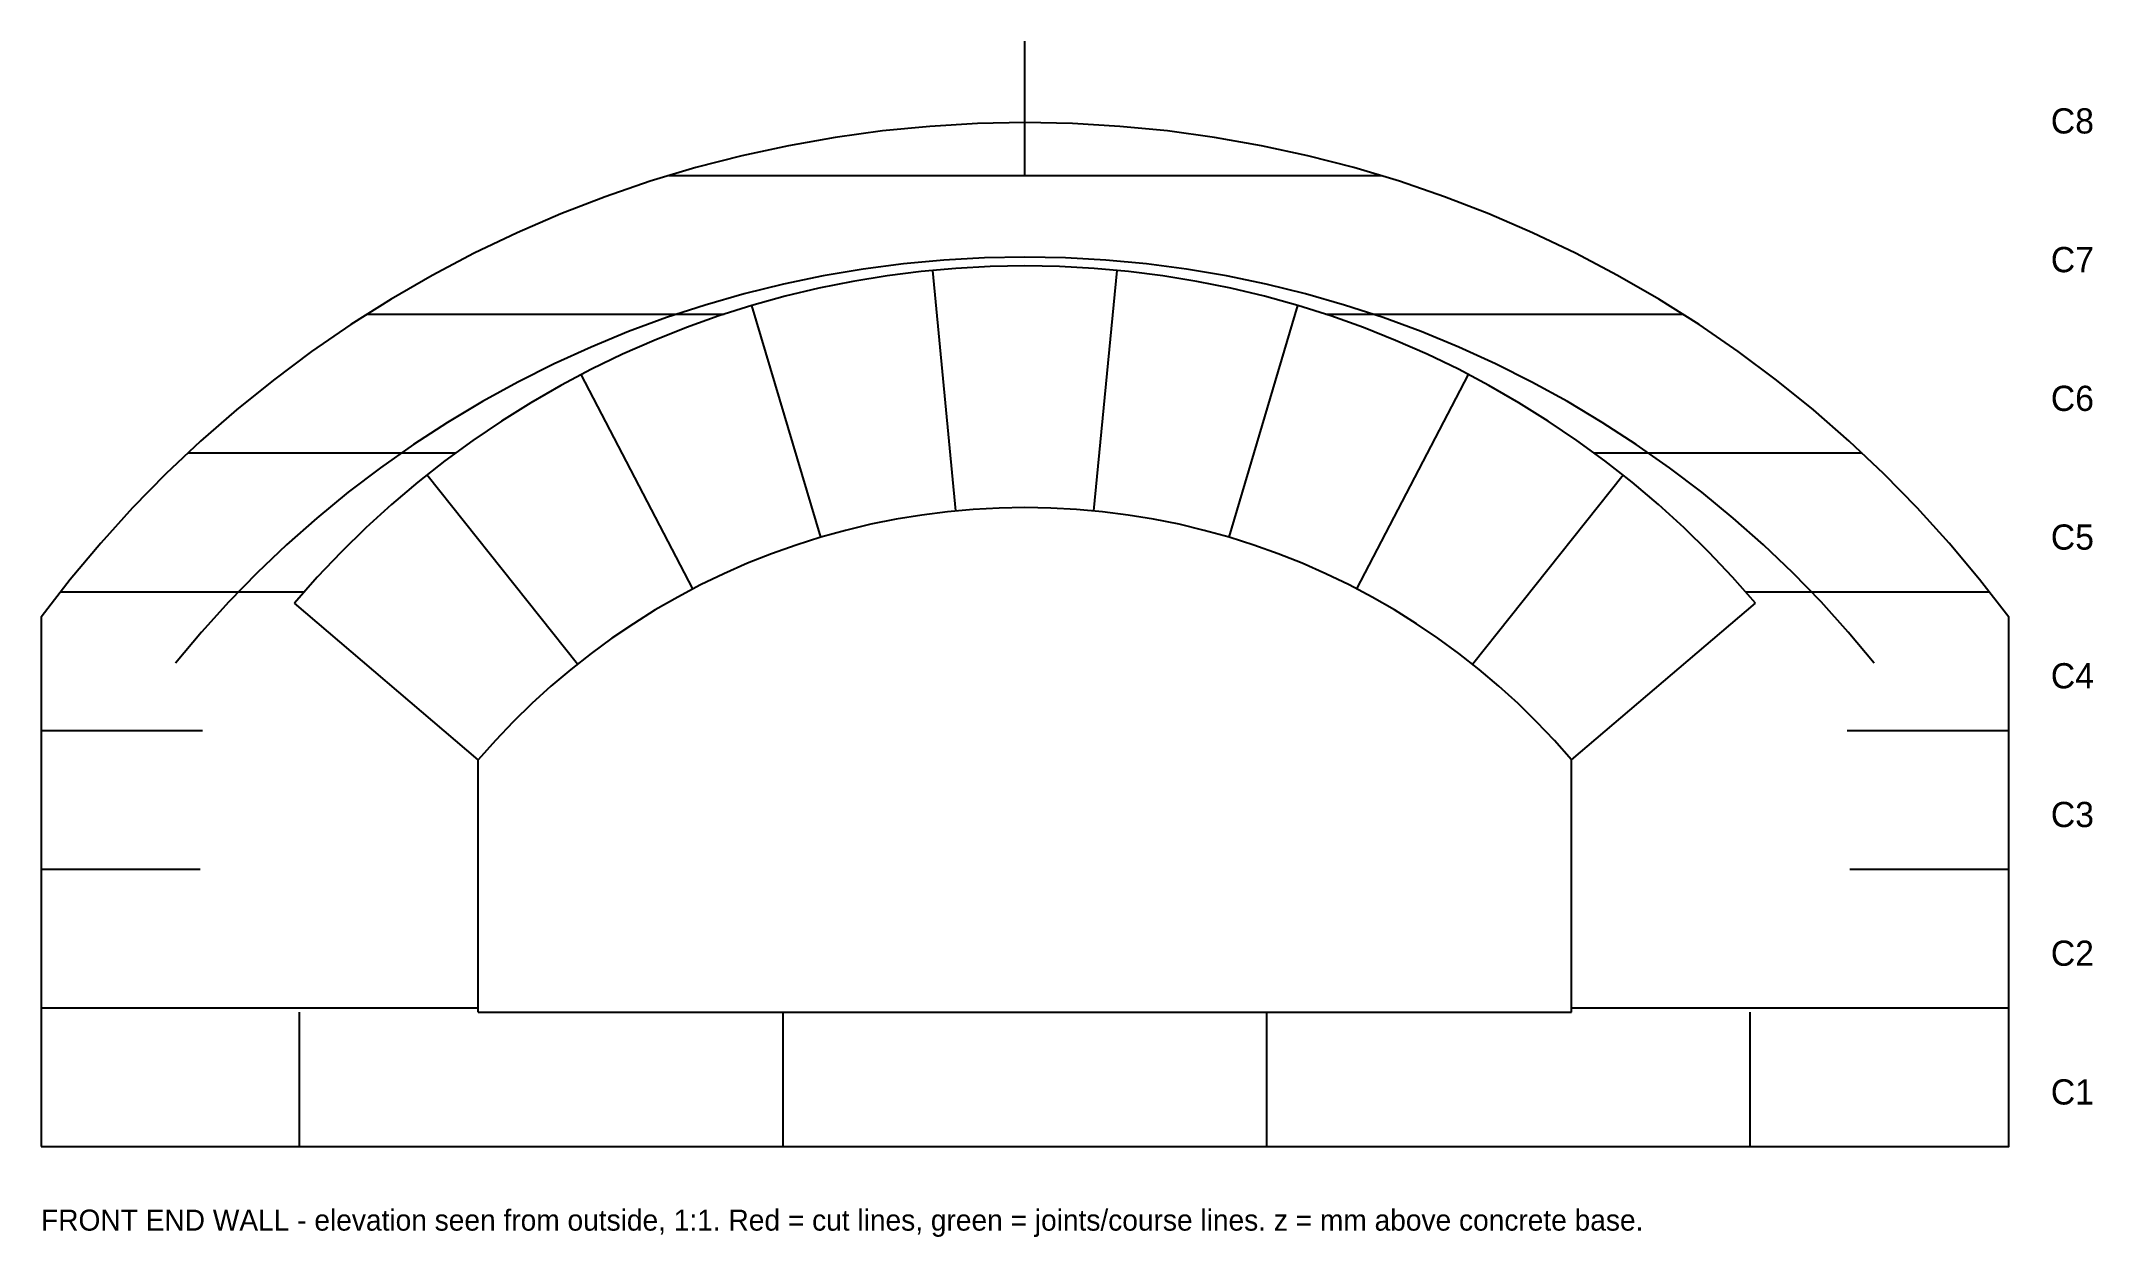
# Model space of a CAD drawing. Header units: millimetres. Extents: x -468 to 508, y 82 to 651.
import ezdxf

# ---------------------------------------------------------------- set-up
doc = ezdxf.new("R2010")
doc.units = ezdxf.units.MM
for name, color, linetype in [('CUT', 1, 'Continuous'), ('MARK', 3, 'Continuous'), ('TEXT', 7, 'Continuous')]:
    doc.layers.add(name, color=color, linetype=linetype)

msp = doc.modelspace()

# ---------------------------------------------------------------- linework, layer by layer
at = {"layer": 'CUT'}
msp.add_lwpolyline([(-468, 125), (468, 125), (468, 376.86), (454.15, 394.77), (439.61, 412.12), (424.42, 428.89), (408.58, 445.06), (392.13, 460.61), (375.09, 475.5), (357.48, 489.72), (339.33, 503.25), (320.67, 516.06), (301.53, 528.14), (281.93, 539.47), (261.91, 550.03), (241.5, 559.8), (220.72, 568.77), (199.6, 576.93), (178.19, 584.27), (156.51, 590.76), (134.59, 596.41), (112.47, 601.21), (90.18, 605.15), (67.75, 608.21), (45.23, 610.4), (22.63, 611.72), (0, 612.16), (-22.63, 611.72), (-45.23, 610.4), (-67.75, 608.21), (-90.18, 605.15), (-112.47, 601.21), (-134.59, 596.41), (-156.51, 590.76), (-178.19, 584.27), (-199.6, 576.93), (-220.72, 568.77), (-241.5, 559.8), (-261.91, 550.03), (-281.93, 539.47), (-301.53, 528.14), (-320.67, 516.06), (-339.33, 503.25), (-357.48, 489.72), (-375.09, 475.5), (-392.13, 460.61), (-408.58, 445.06), (-424.42, 428.89), (-439.61, 412.12), (-454.15, 394.77), (-468, 376.86)], close=True, dxfattribs=at)
for points in [[(347.51, 383.61), (336.61, 395.94), (325.28, 407.86), (313.52, 419.37), (301.35, 430.45), (288.8, 441.09), (275.86, 451.26), (262.57, 460.96), (248.94, 470.18), (234.99, 478.9), (220.73, 487.11), (206.18, 494.8), (191.37, 501.97), (176.31, 508.59), (161.02, 514.67), (145.52, 520.19), (129.83, 525.16), (113.97, 529.55), (97.97, 533.37), (81.83, 536.61), (65.59, 539.26), (49.27, 541.33), (32.88, 542.81), (16.45, 543.7), (0, 544), (-16.45, 543.7), (-32.88, 542.81), (-49.27, 541.33), (-65.59, 539.26), (-81.83, 536.61), (-97.97, 533.37), (-113.97, 529.55), (-129.83, 525.16), (-145.52, 520.19), (-161.02, 514.67), (-176.31, 508.59), (-191.37, 501.97), (-206.18, 494.8), (-220.73, 487.11), (-234.99, 478.9), (-248.94, 470.18), (-262.57, 460.96), (-275.86, 451.26), (-288.8, 441.09), (-301.35, 430.45), (-313.52, 419.37), (-325.28, 407.86), (-336.61, 395.94), (-347.51, 383.61)], [(260, 309), (251.85, 318.22), (243.36, 327.15), (234.57, 335.76), (225.46, 344.05), (216.07, 352), (206.39, 359.62), (196.45, 366.87), (186.25, 373.77), (175.81, 380.29), (165.14, 386.44), (154.26, 392.19), (143.18, 397.55), (131.91, 402.51), (120.47, 407.06), (108.87, 411.19), (97.13, 414.9), (85.27, 418.19), (73.3, 421.05), (61.23, 423.47), (49.08, 425.46), (36.86, 427.01), (24.6, 428.11), (12.31, 428.78), (0, 429), (-12.31, 428.78), (-24.6, 428.11), (-36.86, 427.01), (-49.08, 425.46), (-61.23, 423.47), (-73.3, 421.05), (-85.27, 418.19), (-97.13, 414.9), (-108.87, 411.19), (-120.47, 407.06), (-131.91, 402.51), (-143.18, 397.55), (-154.26, 392.19), (-165.14, 386.44), (-175.81, 380.29), (-186.25, 373.77), (-196.45, 366.87), (-206.39, 359.62), (-216.07, 352), (-225.46, 344.05), (-234.57, 335.76), (-243.36, 327.15), (-251.85, 318.22), (-260, 309)], [(-260, 189), (-260, 309)], [(260, 189), (260, 309)]]:
    msp.add_lwpolyline(points, dxfattribs=at)
at = {"layer": 'MARK'}
for p, q in [((0, 587), (0, 651)), ((-169.44, 587), (169.44, 587)), ((-32.78, 427.42), (-43.81, 541.89)), ((32.78, 427.42), (43.81, 541.89)), ((-313.04, 521), (-143.1, 521)), ((-97.13, 414.9), (-129.83, 525.16)), ((97.13, 414.9), (129.83, 525.16)), ((143.1, 521), (313.04, 521)), ((-157.91, 390.32), (-211.06, 492.3)), ((157.91, 390.32), (211.06, 492.3)), ((-398.21, 455), (-270.86, 455)), ((270.86, 455), (398.21, 455)), ((-212.87, 354.58), (-284.53, 444.53)), ((212.87, 354.58), (284.53, 444.53)), ((-458.73, 389), (-342.84, 389)), ((-260, 309), (-347.51, 383.61)), ((260, 309), (347.51, 383.61)), ((342.84, 389), (458.73, 389)), ((-468, 323), (-391.16, 323)), ((391.16, 323), (468, 323)), ((-468, 257), (-392.36, 257)), ((392.36, 257), (468, 257)), ((-468, 191), (-260, 191)), ((-345, 125), (-345, 189)), ((-260, 189), (260, 189)), ((-115, 125), (-115, 189)), ((115, 125), (115, 189)), ((260, 191), (468, 191)), ((345, 125), (345, 189)), ((-468, 125), (468, 125))]:
    msp.add_line(p, q, dxfattribs=at)
msp.add_lwpolyline([(404, 355), (391.61, 369.79), (378.68, 384.1), (365.23, 397.93), (351.27, 411.24), (336.83, 424.03), (321.92, 436.28), (306.57, 447.96), (290.79, 459.06), (274.62, 469.57), (258.06, 479.47), (241.15, 488.74), (223.9, 497.39), (206.35, 505.38), (188.51, 512.72), (170.41, 519.39), (152.07, 525.39), (133.52, 530.69), (114.79, 535.31), (95.9, 539.22), (76.88, 542.44), (57.76, 544.94), (38.55, 546.73), (19.29, 547.8), (0, 548.16), (-19.29, 547.8), (-38.55, 546.73), (-57.76, 544.94), (-76.88, 542.44), (-95.9, 539.22), (-114.79, 535.31), (-133.52, 530.69), (-152.07, 525.39), (-170.41, 519.39), (-188.51, 512.72), (-206.35, 505.38), (-223.9, 497.39), (-241.15, 488.74), (-258.06, 479.47), (-274.62, 469.57), (-290.79, 459.06), (-306.57, 447.96), (-321.92, 436.28), (-336.83, 424.03), (-351.27, 411.24), (-365.23, 397.93), (-378.68, 384.1), (-391.61, 369.79), (-404, 355)], dxfattribs=at)

# ---------------------------------------------------------------- texts
at = {"layer": 'TEXT'}
for s, height, p in [('C8', 12, (488, 607)), ('C7', 12, (488, 541)), ('C6', 12, (488, 475)), ('C5', 12, (488, 409)), ('C4', 12, (488, 343)), ('C3', 12, (488, 277)), ('C2', 12, (488, 211)), ('C1', 12, (488, 145)), ('FRONT END WALL - elevation seen from outside, 1:1. Red = cut lines, green = joints/course lines. z = mm above concrete base.', 10, (-468, 85))]:
    msp.add_text(s, height=height, dxfattribs=at).set_placement(p)

doc.saveas('drawing.dxf')
